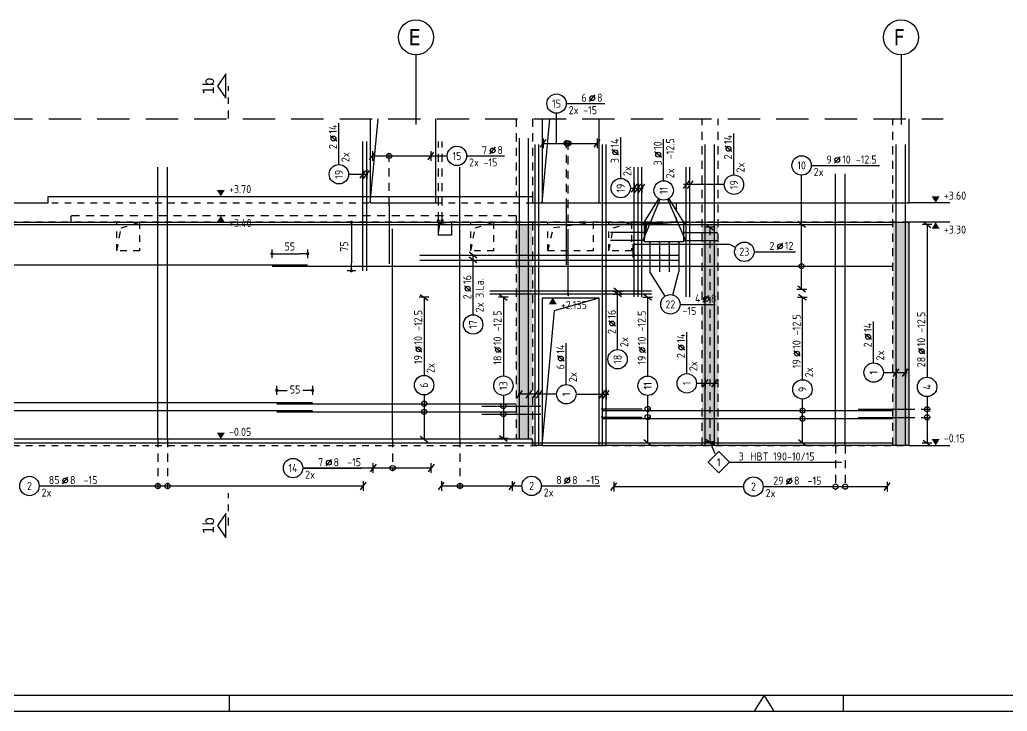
# Model space of a CAD drawing. Extents: x -7.1 to 83.9, y -5.7 to 50.5.
# Drawn here: x 24.21 to 39.48, y 1.41 to 12.09 of the extents above; entities that cross this region are included whole.
import ezdxf
from ezdxf.enums import TextEntityAlignment as Align

# ---------------------------------------------------------------- set-up
doc = ezdxf.new("R2010")
doc.units = 0
doc.header["$LTSCALE"] = 0.5
for name, pattern in [('AUSGEZOGEN', [1000.01, 1000, 0.01]), ('DASHDOTSMALL', [1.05, 0.5, -0.25, 0.05, -0.25]), ('DASHEDX2', [1.5, 1, -0.5]), ('DOT', [0.175, 0.05, -0.125]), ('HIDDEN', [0.375, 0.25, -0.125]), ('HIDDEN2', [0.187, 0.125, -0.062]), ('STRICHPUNKT2', [0.55, 0.25, -0.125, 0.05, -0.125]), ('VERDECKT', [0.375, 0.25, -0.125])]:
    doc.linetypes.add(name, pattern=pattern)
for name, color, linetype in [('ACHSEN', 7, 'Continuous'), ('AFU', 7, 'Continuous'), ('BETON', 7, 'Continuous'), ('DRUEBER', 7, 'Continuous'), ('grau_mittel', 7, 'Continuous'), ('HBT', 7, 'Continuous'), ('HILFE', 7, 'Continuous'), ('koten', 7, 'Continuous'), ('MASSE', 7, 'Continuous'), ('OBJEKT', 7, 'Continuous'), ('RAHMEN', 7, 'Continuous'), ('RND', 7, 'Continuous'), ('SCHATTEN', 15, 'Continuous'), ('SCHNITTE', 7, 'Continuous'), ('SFP_Achsen', 7, 'Continuous'), ('VERDECKT', 7, 'Continuous'), ('WBZ', 7, 'Continuous')]:
    doc.layers.add(name, color=color, linetype=linetype)
doc.layers.add('NOPLOT', color=7, linetype='Continuous', plot=False)
doc.styles.add('helv', font='tahoma.ttf')
doc.styles.add('txt', font='isocp.shx')
doc.linetypes.add('AFU_50K', pattern='A,0.15,["/",Standard,S=0.2,R=0,X=-0.01,Y=-0.1],0.07,["/",Standard,S=0.2,R=0,X=-0.01,Y=-0.1],0.15', length=0.37)
doc.linetypes.add('AFU_50L', pattern='A,0.75,["/",Standard,S=0.2,R=0,X=-0.01,Y=-0.1],0.07,["/",Standard,S=0.2,R=0,X=-0.01,Y=-0.1],0.75', length=1.57)
doc.dimstyles.new('DOT_I', dxfattribs={"dimscale": 0.5, "dimtxt": 0.25, "dimasz": 0.25, "dimexe": 0.1, "dimexo": 0.3, "dimgap": 0.1, "dimtad": 1, "dimdec": 3, "dimzin": 3, "dimtxsty": 'txt', "dimblk": 'DOT', "dimblk1": 'DOT', "dimblk2": 'DOT', "dimsah": 1, "dimcen": 0.1, "dimse1": 1, "dimse2": 1, "dimazin": 0, "dimtfac": 1, "dimtdec": 4, "dimtix": 1, "dimtmove": 2, "dimatfit": 3, "dimfxl": 0, "dimtvp": 1, "dimtolj": 1, "dimtzin": 0, "dimarcsym": 0})

# ---------------------------------------------------------------- blocks, each defined once
blk = doc.blocks.new('okrd_o')
at = {"layer": 'koten', "color": 7, "linetype": 'Continuous'}
blk.add_solid([(-0.125, 0.202), (0.125, 0.202), (0, 0)], dxfattribs=at)
at = {"layer": 'koten', "style": 'txt'}
blk.add_attdef('OKRD', (0.25, 0.1), '', height=0.25, dxfattribs=at)
blk = doc.blocks.new('okrd_u')
at = {"layer": 'koten', "color": 7, "linetype": 'Continuous'}
blk.add_solid([(-0.125, -0.202), (0.125, -0.202), (0, 0)], dxfattribs=at)
at = {"layer": 'koten', "style": 'txt'}
blk.add_attdef('OKRD', (0.25, -0.35), '', height=0.25, dxfattribs=at)
blk = doc.blocks.new('DINA0')
at = {"color": 7, "linetype": 'Continuous'}
for p, q in [((59.45, 0.5), (59.14, 0)), ((59.76, 0), (59.45, 0.5))]:
    blk.add_line(p, q, dxfattribs=at)
at = {"layer": 'RAHMEN', "color": 5}
blk.add_line((2, 0.5), (118.4, 0.5), dxfattribs=at)
at = {"layer": 'RAHMEN', "color": 7}
for p, q in [((42.9, 0.5), (42.9, 0)), ((61.9, 0), (61.9, 0.5))]:
    blk.add_line(p, q, dxfattribs=at)
at = {"layer": 'RAHMEN'}
blk.add_line((0, 0), (118.9, 0), dxfattribs=at)
blk = doc.blocks.new('lei_gre')
at = {"layer": 'RND', "color": 7, "linetype": 'Continuous'}
for p, q in [((-0.09, -0.12), (0.09, 0.12)), ((0, 0.15), (0, -0.15))]:
    blk.add_line(p, q, dxfattribs=at)
blk = doc.blocks.new('RND_LEI')
at = {"layer": 'RND', "color": 7, "linetype": 'Continuous'}
blk.add_line((1.022, 0.066), (1.19, 0.27), dxfattribs=at)
for centre, radius in [((0, 0), 0.3), ((1.106, 0.168), 0.075)]:
    blk.add_circle(centre, radius, dxfattribs=at)
at = {"layer": 'RND', "color": 7, "linetype": 'Continuous', "style": 'txt'}
blk.add_attdef('ANZ', text='', height=0.25, dxfattribs=at).set_placement((0.931, 0.057), align=Align.RIGHT)
for tag, p in [('DUM', (1.253, 0.057)), ('ABSTD', (1.674, 0.057)), ('POSTXT', (0.374, -0.327))]:
    blk.add_attdef(tag, p, '', height=0.25, dxfattribs=at)
blk.add_attdef('POSL', text='', height=0.25, dxfattribs=at).set_placement((0, 0), align=Align.MIDDLE)
blk = doc.blocks.new('DOT')
at = {"layer": 'MASSE', "color": 7, "linetype": 'Continuous'}
for p, q in [((0, 0), (-1, 0)), ((0, 0.54), (0, -0.54))]:
    blk.add_line(p, q, dxfattribs=at)
at = {"layer": 'MASSE', "color": 7, "linetype": 'Continuous', "const_width": 0.2}
blk.add_lwpolyline([(-0.1, 0, 1), (0.1, 0, 1)], format="xyb", close=True, dxfattribs=at)
blk = doc.blocks.new('*D20')
at = {"layer": 'Defpoints', "color": 0, "linetype": 'AUSGEZOGEN', "transparency": 16777216}
for p in [(28.19, 6.366), (28.19, 6.366), (28.741, 6.366)]:
    blk.add_point(p, dxfattribs=at)
at = {"layer": 'MASSE', "color": 0, "linetype": 'AUSGEZOGEN', "lineweight": -2, "transparency": 16777216}
for p, q in [((28.315, 6.366), (28.351, 6.366)), ((28.616, 6.366), (28.593, 6.366))]:
    blk.add_line(p, q, dxfattribs=at)
at = {"layer": 'MASSE', "color": 0, "linetype": 'AUSGEZOGEN', "lineweight": -2, "transparency": 16777216, "xscale": 0.125, "yscale": 0.125, "zscale": 0.125, "rotation": 180}
blk.add_blockref('DOT', (28.19, 6.366), dxfattribs=at)
at = {"layer": 'MASSE', "color": 0, "linetype": 'AUSGEZOGEN', "lineweight": -2, "transparency": 16777216, "xscale": 0.125, "yscale": 0.125, "zscale": 0.125}
blk.add_blockref('DOT', (28.741, 6.366), dxfattribs=at)
at = {"layer": 'MASSE', "color": 0, "linetype": 'AUSGEZOGEN', "transparency": 16777216, "insert": (28.472, 6.379), "char_height": 0.125, "attachment_point": 5, "style": 'txt'}
blk.add_mtext('\\A1;55', dxfattribs=at)
blk = doc.blocks.new('*D22')
at = {"layer": 'Defpoints', "color": 0, "linetype": 'AUSGEZOGEN', "transparency": 16777216}
for p in [(28.115, 8.477), (28.665, 8.477), (28.665, 8.477)]:
    blk.add_point(p, dxfattribs=at)
at = {"layer": 'MASSE', "color": 0, "linetype": 'AUSGEZOGEN', "lineweight": -2, "transparency": 16777216}
blk.add_line((28.24, 8.477), (28.54, 8.477), dxfattribs=at)
at = {"layer": 'MASSE', "color": 0, "linetype": 'AUSGEZOGEN', "lineweight": -2, "transparency": 16777216, "xscale": 0.125, "yscale": 0.125, "zscale": 0.125, "rotation": 180}
blk.add_blockref('DOT', (28.115, 8.477), dxfattribs=at)
at = {"layer": 'MASSE', "color": 0, "linetype": 'AUSGEZOGEN', "lineweight": -2, "transparency": 16777216, "xscale": 0.125, "yscale": 0.125, "zscale": 0.125}
blk.add_blockref('DOT', (28.665, 8.477), dxfattribs=at)
at = {"layer": 'MASSE', "color": 0, "linetype": 'AUSGEZOGEN', "transparency": 16777216, "insert": (28.39, 8.589), "char_height": 0.125, "attachment_point": 5, "style": 'txt'}
blk.add_mtext('\\A1;55', dxfattribs=at)
blk = doc.blocks.new('*D23')
at = {"layer": 'Defpoints', "color": 0, "linetype": 'AUSGEZOGEN', "transparency": 16777216}
for p in [(29.342, 8.963), (29.342, 8.213), (29.342, 8.213)]:
    blk.add_point(p, dxfattribs=at)
at = {"layer": 'MASSE', "color": 0, "linetype": 'AUSGEZOGEN', "lineweight": -2, "transparency": 16777216}
blk.add_line((29.342, 8.838), (29.342, 8.338), dxfattribs=at)
at = {"layer": 'MASSE', "color": 0, "linetype": 'AUSGEZOGEN', "lineweight": -2, "transparency": 16777216, "xscale": 0.125, "yscale": 0.125, "zscale": 0.125}
for p, rotation in [((29.342, 8.963), 90), ((29.342, 8.213), 270)]:
    blk.add_blockref('DOT', p, dxfattribs=dict(at, rotation=rotation))
at = {"layer": 'MASSE', "color": 0, "linetype": 'AUSGEZOGEN', "transparency": 16777216, "insert": (29.23, 8.588), "char_height": 0.125, "attachment_point": 5, "rotation": 90, "style": 'txt'}
blk.add_mtext('\\A1;75', dxfattribs=at)
blk = doc.blocks.new('SCHN-2')
at = {"layer": 'SCHNITTE', "color": 6, "linetype": 'Continuous'}
blk.add_lwpolyline([(0.378, 0.088), (0, 0.34), (-0.378, 0.088)], close=True, dxfattribs=at)
at = {"layer": 'SCHNITTE', "color": 1, "linetype": 'DASHDOTSMALL', "style": 'helv'}
blk.add_attdef('SCHN-2', text='', height=0.35, dxfattribs=at).set_placement((0, 0.45), align=Align.CENTER)
blk = doc.blocks.new('HBT_LEI')
at = {"layer": 'HBT', "color": 7, "linetype": 'Continuous'}
blk.add_lwpolyline([(-0.33, 0), (0, 0.33), (0.33, 0), (0, -0.33)], close=True, dxfattribs=at)
at = {"layer": 'HBT', "color": 7, "linetype": 'Continuous', "style": 'txt'}
blk.add_attdef('STKH', text='', height=0.25, dxfattribs=at).set_placement((0.776, 0.055), align=Align.RIGHT)
at = {"layer": 'HBT', "style": 'txt'}
for tag, p in [('ARTH', (0.973, 0.055)), ('TEXTH', (0.415, -0.309))]:
    blk.add_attdef(tag, p, '', height=0.25, dxfattribs=at)
at = {"layer": 'HBT', "color": 7, "linetype": 'Continuous', "style": 'txt'}
blk.add_attdef('POSH', text='', height=0.25, dxfattribs=at).set_placement((0, -0.126), align=Align.CENTER)

msp = doc.modelspace()

# ---------------------------------------------------------------- hatches: boundary and pattern name
at = {"layer": 'grau_mittel'}
h = msp.add_hatch(color=61, dxfattribs=at)
h.paths.add_polyline_path([(37.715, 5.513), (37.965, 5.513), (37.965, 8.963), (37.715, 8.963)])
h.paths.add_polyline_path([(34.765, 5.554), (35.015, 5.554), (35.015, 8.929), (34.765, 8.929)])
h.paths.add_polyline_path([(32.14, 8.929), (31.89, 8.929), (31.89, 5.613), (32.14, 5.613)])

# ---------------------------------------------------------------- linework, layer by layer
at = {"layer": 'ACHSEN', "color": 140, "linetype": 'AUSGEZOGEN'}
for p, q in [((30.34, 11.552), (30.34, 10.473)), ((37.84, 11.552), (37.84, 10.473))]:
    msp.add_line(p, q, dxfattribs=at)
at = {"layer": 'AFU', "color": 8, "linetype": 'AFU_50L'}
for p, q in [((24.653, 9.263), (24.653, 9.363)), ((24.653, 9.363), (29.635, 9.363)), ((30.645, 9.363), (32.14, 9.363)), ((32.14, 9.363), (32.14, 9.263)), ((16.71, 9.263), (24.653, 9.263)), ((32.14, 9.263), (32.29, 9.263)), ((33.175, 9.263), (37.965, 9.263)), ((8.965, 8.963), (37.965, 8.963)), ((32.14, 5.613), (21.015, 5.613)), ((37.965, 5.513), (33.175, 5.513))]:
    msp.add_line(p, q, dxfattribs=at)
at = {"layer": 'AFU', "color": 8, "linetype": 'AFU_50K'}
for p, q in [((32.14, 5.513), (32.14, 5.613)), ((32.29, 5.513), (32.14, 5.513))]:
    msp.add_line(p, q, dxfattribs=at)
at = {"layer": 'BETON', "color": 6, "linetype": 'AUSGEZOGEN', "lineweight": -2}
for p, q in [((29.635, 10.563), (29.635, 9.263)), ((30.645, 10.563), (30.645, 9.263))]:
    msp.add_line(p, q, dxfattribs=at)
at = {"layer": 'BETON', "color": 6, "linetype": 'AUSGEZOGEN'}
for p, q in [((32.29, 10.563), (32.29, 9.263)), ((33.175, 9.263), (33.175, 10.563)), ((37.965, 9.263), (37.965, 10.563)), ((29.635, 9.263), (30.645, 9.263)), ((32.29, 9.263), (33.175, 9.263)), ((38.595, 9.263), (37.965, 9.263)), ((37.965, 5.513), (37.965, 8.963)), ((38.595, 8.963), (37.965, 8.963)), ((32.29, 7.798), (32.29, 5.513)), ((32.29, 7.798), (33.175, 7.798)), ((33.175, 5.513), (33.175, 7.798)), ((32.29, 5.513), (33.175, 5.513)), ((37.965, 5.513), (38.595, 5.513))]:
    msp.add_line(p, q, dxfattribs=at)
for points in [[(30.69, 8.963), (30.89, 8.963), (30.89, 8.763), (30.69, 8.763)], [(33.875, 8.963), (34.475, 8.963), (34.475, 8.663), (33.875, 8.663)]]:
    msp.add_lwpolyline(points, close=True, dxfattribs=at)
at = {"layer": 'DRUEBER', "color": 7, "linetype": 'DOT'}
for p, q in [((16.71, 9.263), (29.635, 9.263)), ((30.645, 9.263), (32.29, 9.263)), ((33.175, 9.263), (37.965, 9.263)), ((37.965, 8.963), (8.965, 8.963)), ((16.71, 5.513), (32.29, 5.513)), ((33.175, 5.513), (37.965, 5.513))]:
    msp.add_line(p, q, dxfattribs=at)
at = {"layer": 'HBT', "color": 6, "linetype": 'STRICHPUNKT2'}
msp.add_line((34.884, 8.888), (34.884, 5.569), dxfattribs=at)
at = {"layer": 'HBT', "color": 7, "linetype": 'AUSGEZOGEN'}
for p, q in [((34.884, 5.569), (34.962, 5.392)), ((35.187, 5.254), (36.92, 5.254))]:
    msp.add_line(p, q, dxfattribs=at)
at = {"layer": 'HILFE', "color": 102, "linetype": 'DASHEDX2'}
msp.add_line((8.912, 10.563), (38.49, 10.563), dxfattribs=at)
at = {"layer": 'HILFE', "color": 102, "linetype": 'AUSGEZOGEN'}
for p, q in [((29.635, 9.263), (29.756, 10.563)), ((32.29, 9.263), (32.411, 10.563)), ((32.484, 7.602), (33.175, 7.798)), ((32.29, 5.513), (32.484, 7.602))]:
    msp.add_line(p, q, dxfattribs=at)
at = {"layer": 'NOPLOT', "color": 191, "linetype": 'Continuous'}
for points in [[(9.215, 8.929), (37.715, 8.929)], [(9.215, 5.554), (37.715, 5.554)]]:
    msp.add_lwpolyline(points, dxfattribs=at)
at = {"layer": 'OBJEKT', "color": 7, "linetype": 'AUSGEZOGEN'}
msp.add_line((29.635, 9.363), (30.645, 9.363), dxfattribs=at)
at = {"layer": 'RND', "color": 7, "linetype": 'AUSGEZOGEN'}
for p, q in [((32.664, 10.797), (33.263, 10.797)), ((32.514, 10.183), (32.514, 10.647)), ((29.149, 9.855), (29.149, 10.495)), ((33.506, 9.641), (33.506, 10.281)), ((34.17, 9.605), (34.17, 10.245)), ((35.257, 9.695), (35.257, 10.335)), ((32.309, 10.183), (33.143, 10.183)), ((29.667, 9.989), (30.573, 9.989)), ((30.573, 9.989), (30.824, 9.989)), ((31.124, 9.989), (31.708, 9.989)), ((36.453, 9.842), (37.505, 9.842)), ((36.303, 8.929), (36.303, 9.692)), ((36.303, 7.929), (36.303, 8.929)), ((38.243, 8.93), (38.243, 6.569)), ((35.567, 8.508), (36.207, 8.508)), ((31.224, 7.534), (31.224, 8.174)), ((30.466, 7.804), (30.466, 6.596)), ((31.692, 7.804), (31.692, 6.588)), ((33.923, 6.587), (33.923, 7.804)), ((36.316, 6.531), (36.316, 7.804)), ((33.458, 6.997), (33.458, 7.637)), ((34.424, 7.695), (34.964, 7.695)), ((37.417, 6.791), (37.417, 7.431)), ((34.528, 6.625), (34.528, 7.265)), ((32.665, 6.456), (32.665, 7.096)), ((30.466, 6.296), (30.466, 5.612)), ((31.692, 6.288), (31.692, 5.624)), ((33.923, 5.554), (33.923, 6.287)), ((38.243, 6.269), (38.243, 5.552)), ((36.316, 5.554), (36.316, 6.231)), ((29.678, 5.165), (28.59, 5.165)), ((28.59, 5.165), (29.496, 5.165)), ((30.576, 5.165), (29.678, 5.165)), ((24.515, 4.888), (29.526, 4.888)), ((30.733, 4.889), (31.829, 4.889)), ((31.669, 4.889), (31.978, 4.889)), ((32.278, 4.889), (33.184, 4.889)), ((33.399, 4.879), (35.409, 4.879)), ((35.709, 4.879), (37.626, 4.879))]:
    msp.add_line(p, q, dxfattribs=at)
at = {"layer": 'RND', "color": 102, "linetype": 'VERDECKT'}
for p, q in [((32.669, 9.206), (32.669, 10.233)), ((32.696, 8.733), (32.696, 10.233)), ((29.926, 9.223), (29.926, 10.039)), ((33.712, 6.078), (33.973, 6.078)), ((37.927, 6.074), (38.293, 6.074)), ((33.712, 5.953), (33.973, 5.953)), ((37.927, 5.949), (38.293, 5.949)), ((26.35, 5.613), (26.35, 4.838)), ((26.5, 5.613), (26.5, 4.838)), ((29.98, 5.613), (29.98, 5.115)), ((31.021, 5.613), (31.021, 4.839)), ((36.828, 5.513), (36.828, 4.829)), ((36.978, 5.513), (36.978, 4.829))]:
    msp.add_line(p, q, dxfattribs=at)
at = {"layer": 'RND', "color": 102, "linetype": 'AUSGEZOGEN'}
for p, q in [((29.299, 9.705), (29.596, 9.705)), ((33.656, 9.491), (33.855, 9.491)), ((35.107, 9.545), (34.476, 9.545)), ((34.09, 9.328), (33.841, 8.93)), ((34.112, 9.316), (33.847, 8.68)), ((34.23, 9.318), (34.51, 8.68)), ((34.249, 9.328), (34.497, 8.93)), ((35.283, 8.575), (35.194, 8.62)), ((31.224, 7.534), (31.224, 8.471)), ((34.193, 7.821), (33.954, 8.195)), ((34.312, 7.84), (34.404, 8.195)), ((33.458, 6.997), (33.458, 7.91)), ((37.567, 6.641), (37.935, 6.641)), ((34.678, 6.475), (35.009, 6.475)), ((32.515, 6.306), (31.923, 6.306)), ((32.815, 6.306), (33.322, 6.306))]:
    msp.add_line(p, q, dxfattribs=at)
at = {"layer": 'RND', "color": 1, "linetype": 'AUSGEZOGEN'}
for points in [[(31.939, 5.613), (31.939, 10.263)], [(32.083, 5.613), (32.083, 10.263)], [(29.521, 8.213), (29.521, 10.213)], [(29.579, 8.213), (29.579, 10.213)], [(32.184, 5.513), (32.184, 10.163)], [(32.242, 5.513), (32.242, 10.163)], [(33.224, 5.513), (33.224, 10.163)], [(33.282, 5.513), (33.282, 10.163)], [(34.814, 5.513), (34.814, 10.163)], [(34.958, 5.513), (34.958, 10.163)], [(37.764, 5.513), (37.764, 10.163)], [(37.908, 5.513), (37.908, 10.163)], [(26.35, 5.613), (26.35, 9.813)], [(26.5, 5.613), (26.5, 9.813)], [(31.021, 5.613), (31.021, 9.813)], [(33.716, 7.813), (33.716, 9.813)], [(33.774, 7.813), (33.774, 9.813)], [(33.832, 7.813), (33.832, 9.813)], [(34.519, 7.813), (34.519, 9.813)], [(34.577, 7.813), (34.577, 9.813)], [(36.828, 5.513), (36.828, 9.713)], [(36.978, 5.513), (36.978, 9.713)], [(29.926, 9.223), (29.926, 8.323)], [(32.669, 8.306), (32.669, 9.206)], [(29.98, 5.613), (29.98, 8.863)], [(33.847, 8.93), (33.347, 8.93)], [(34.503, 8.93), (35.003, 8.93)], [(32.696, 7.833), (32.696, 8.733)], [(33.847, 8.805), (33.347, 8.805)], [(34.503, 8.805), (35.003, 8.805)], [(33.847, 8.68), (33.347, 8.68)], [(35.194, 8.62), (33.694, 8.62), (33.694, 8.42)], [(33.954, 8.645), (33.954, 8.195)], [(34.104, 8.645), (34.104, 8.195)], [(34.254, 8.645), (34.254, 8.195)], [(34.404, 8.645), (34.404, 8.195)], [(34.503, 8.68), (35.003, 8.68)], [(30.401, 8.455), (34.401, 8.455)], [(16.665, 8.304), (28.665, 8.304)], [(28.115, 8.285), (37.715, 8.285)], [(30.401, 8.38), (34.401, 8.38)], [(33.983, 7.9), (31.483, 7.9)], [(33.983, 7.854), (31.483, 7.854)], [(16.743, 6.179), (28.743, 6.179)], [(28.19, 6.16), (31.89, 6.16)], [(31.36, 6.123), (32.26, 6.123)], [(16.743, 6.054), (28.743, 6.054)], [(28.19, 6.035), (31.89, 6.035)], [(31.36, 5.998), (32.26, 5.998)], [(33.212, 6.078), (33.712, 6.078)], [(33.215, 6.054), (37.715, 6.054)], [(37.177, 6.074), (37.927, 6.074)], [(33.212, 5.953), (33.712, 5.953)], [(33.215, 5.929), (37.715, 5.929)], [(37.177, 5.949), (37.927, 5.949)]]:
    msp.add_lwpolyline(points, dxfattribs=at)
at = {"layer": 'RND', "color": 7, "linetype": 'HIDDEN'}
for points in [[(30.687, 8.995), (30.687, 10.213)], [(30.745, 8.995), (30.745, 10.213)]]:
    msp.add_lwpolyline(points, dxfattribs=at)
at = {"layer": 'RND', "color": 7, "linetype": 'AUSGEZOGEN', "const_width": 0.0125}
for points in [[(29.919, 9.223, 1), (29.932, 9.223, 1)], [(32.663, 9.206, 1), (32.675, 9.206, 1)], [(33.854, 8.93, -1), (33.841, 8.93, -1)], [(34.497, 8.93, 1), (34.51, 8.93, 1)], [(33.854, 8.805, -1), (33.841, 8.805, -1)], [(34.497, 8.805, 1), (34.51, 8.805, 1)], [(33.854, 8.68, -1), (33.841, 8.68, -1)], [(33.948, 8.645, 1), (33.961, 8.645, 1)], [(34.098, 8.645, 1), (34.111, 8.645, 1)], [(34.248, 8.645, 1), (34.261, 8.645, 1)], [(34.398, 8.645, 1), (34.411, 8.645, 1)], [(34.497, 8.68, 1), (34.51, 8.68, 1)], [(32.689, 7.833, 1), (32.702, 7.833, 1)], [(32.254, 6.123, 1), (32.267, 6.123, 1)], [(32.254, 5.998, 1), (32.267, 5.998, 1)], [(33.206, 6.078, 1), (33.218, 6.078, 1)], [(33.206, 5.953, 1), (33.218, 5.953, 1)], [(37.921, 6.074, 1), (37.933, 6.074, 1)], [(37.921, 5.949, 1), (37.933, 5.949, 1)]]:
    msp.add_lwpolyline(points, format="xyb", close=True, dxfattribs=at)
at = {"layer": 'RND', "color": 7, "linetype": 'AUSGEZOGEN'}
for centre, radius in [((32.669, 10.183), 0.04), ((32.669, 10.183), 0.04), ((32.696, 10.183), 0.04), ((29.926, 9.989), 0.04), ((30.687, 8.995), 0.0125), ((30.745, 8.995), 0.0125), ((36.303, 8.285), 0.04), ((30.466, 6.16), 0.04), ((31.692, 6.123), 0.04), ((33.923, 6.078), 0.04), ((38.243, 6.074), 0.04), ((30.466, 6.035), 0.04), ((31.692, 5.998), 0.04), ((33.923, 5.953), 0.04), ((36.316, 6.054), 0.04), ((36.316, 5.929), 0.04), ((38.243, 5.949), 0.04), ((29.98, 5.165), 0.04), ((26.35, 4.888), 0.04), ((26.5, 4.888), 0.04), ((31.021, 4.889), 0.04), ((36.828, 4.879), 0.04), ((36.978, 4.879), 0.04)]:
    msp.add_circle(centre, radius, dxfattribs=at)
at = {"layer": 'SCHATTEN', "color": 1, "linetype": 'AUSGEZOGEN'}
for points in [[(30.69, 8.763, 0, 0.0326, 0), (30.707, 8.962, 0, 0, 0), (30.692, 8.947, 0.0326, 0, 0), (30.89, 8.963, 0, 0, 0)], [(33.875, 8.663, 0, 0.0489, 0), (33.9, 8.961, 0, 0, 0), (33.876, 8.94, 0.0456, 0, 0), (34.475, 8.963, 0, 0, 0)]]:
    msp.add_lwpolyline(points, format="xyseb", dxfattribs=at)
at = {"layer": 'SCHNITTE', "color": 6, "linetype": 'STRICHPUNKT2'}
for p, q in [((27.443, 10.568), (27.443, 11.068)), ((27.443, 4.275), (27.443, 4.775))]:
    msp.add_line(p, q, dxfattribs=at)
at = {"layer": 'SFP_Achsen', "color": 7, "linetype": 'AUSGEZOGEN'}
for centre in [(30.34, 11.822), (37.84, 11.822)]:
    msp.add_circle(centre, 0.27, dxfattribs=at)
at = {"layer": 'VERDECKT', "color": 7, "linetype": 'HIDDEN'}
for p, q in [((31.89, 10.563), (31.89, 9.363)), ((32.14, 10.563), (32.14, 9.263)), ((37.715, 5.513), (37.715, 10.563)), ((24.653, 9.263), (24.653, 9.363)), ((24.653, 9.363), (29.635, 9.363)), ((30.645, 9.363), (31.89, 9.363)), ((21.015, 9.263), (24.653, 9.263)), ((32.14, 9.263), (32.29, 9.263)), ((33.175, 9.263), (34.365, 9.263)), ((34.365, 9.263), (34.365, 8.963)), ((31.89, 9.063), (25.003, 9.063)), ((25.003, 9.063), (25.003, 8.963)), ((31.89, 9.063), (31.89, 5.613)), ((20.765, 8.963), (25.003, 8.963)), ((32.14, 8.963), (34.365, 8.963)), ((32.14, 8.963), (32.14, 5.513))]:
    msp.add_line(p, q, dxfattribs=at)
at = {"layer": 'VERDECKT', "color": 7, "linetype": 'VERDECKT'}
for p, q in [((34.765, 5.513), (34.765, 10.563)), ((35.015, 5.513), (35.015, 10.563))]:
    msp.add_line(p, q, dxfattribs=at)
at = {"layer": 'WBZ', "color": 102, "linetype": 'HIDDEN2'}
for p, q in [((25.718, 8.523), (25.782, 8.876)), ((25.782, 8.876), (26.068, 8.963)), ((31.19, 8.523), (31.255, 8.876)), ((31.255, 8.876), (31.54, 8.963)), ((32.38, 8.523), (32.468, 8.882)), ((32.468, 8.882), (33.08, 8.963)), ((33.325, 8.523), (33.39, 8.876)), ((33.39, 8.876), (33.675, 8.963))]:
    msp.add_line(p, q, dxfattribs=at)
for points in [[(25.718, 8.963), (26.068, 8.963), (26.068, 8.523), (25.718, 8.523)], [(31.19, 8.963), (31.54, 8.963), (31.54, 8.523), (31.19, 8.523)], [(32.38, 8.963), (33.08, 8.963), (33.08, 8.523), (32.38, 8.523)], [(33.325, 8.963), (33.675, 8.963), (33.675, 8.523), (33.325, 8.523)]]:
    msp.add_lwpolyline(points, close=True, dxfattribs=at)

# ---------------------------------------------------------------- block references
at = {"layer": 'HBT', "color": 6, "linetype": 'STRICHPUNKT2', "xscale": 0.5, "yscale": 0.5, "zscale": 0.5, "rotation": 270}
for p in [(34.884, 8.888), (34.884, 5.569)]:
    msp.add_blockref('lei_gre', p, dxfattribs=at)
at = {"layer": 'HBT', "color": 7, "linetype": 'AUSGEZOGEN', "xscale": 0.5, "yscale": 0.5, "zscale": 0.5}
msp.add_blockref('HBT_LEI', (35.022, 5.254), dxfattribs=at).add_auto_attribs({'POSH': '1', 'STKH': '3', 'ARTH': 'HBT 190-10/15'})
at = {"layer": 'koten', "color": 7, "linetype": 'AUSGEZOGEN', "xscale": 0.5, "yscale": 0.5, "zscale": 0.5}
for name, p, values in [('okrd_o', (27.324, 9.363), {'OKRD': '+3.70'}), ('okrd_o', (38.376, 9.263), {'OKRD': '+3.60'}), ('okrd_u', (27.324, 9.063), {'OKRD': '+3.40'}), ('okrd_u', (38.376, 8.963), {'OKRD': '+3.30'}), ('okrd_u', (32.455, 7.798), {'OKRD': '+2.135'})]:
    msp.add_blockref(name, p, dxfattribs=at).add_auto_attribs(values)
at = {"layer": 'koten', "color": 7, "linetype": 'AUSGEZOGEN'}
ref = msp.add_blockref('okrd_o', (27.324, 5.613), dxfattribs=dict(at, xscale=0.5, yscale=0.5, zscale=0.5))
ref.add_attrib('OKRD', '-0.05', (27.449, 5.663), dxfattribs={"layer": '0', "color": 0, "linetype": 'ByBlock', "height": 0.125, "style": 'txt'})
ref = msp.add_blockref('okrd_o', (38.376, 5.513), dxfattribs=dict(at, xscale=0.5, yscale=0.5, zscale=0.5))
ref.add_attrib('OKRD', '-0.15', (38.501, 5.563), dxfattribs={"layer": '0', "color": 0, "linetype": 'ByBlock', "height": 0.125, "style": 'txt'})
at = {"layer": 'RAHMEN', "color": 7, "linetype": 'AUSGEZOGEN', "xscale": 0.5, "yscale": 0.5, "zscale": 0.5}
msp.add_blockref('DINA0', (6.001, 1.407), dxfattribs=at)
at = {"layer": 'RND', "color": 7, "linetype": 'AUSGEZOGEN', "xscale": 0.5, "yscale": 0.5, "zscale": 0.5}
for p, values in [((32.514, 10.797), {'POSL': '15', 'DUM': '8', 'ANZ': '6', 'POSTXT': '2x -15'}), ((30.974, 9.989), {'POSL': '15', 'DUM': '8', 'ANZ': '7', 'POSTXT': '2x -15'}), ((36.303, 9.842), {'POSL': '10', 'DUM': '10', 'ANZ': '9', 'ABSTD': '-12.5', 'POSTXT': '2x'}), ((35.417, 8.508), {'POSL': '23', 'DUM': '12', 'ANZ': '2'}), ((34.274, 7.695), {'POSL': '22', 'DUM': '8', 'ANZ': '4', 'POSTXT': '-15'}), ((28.44, 5.165), {'POSL': '14', 'DUM': '8', 'ANZ': '7', 'ABSTD': '-15', 'POSTXT': '2x'}), ((24.365, 4.888), {'POSL': '2', 'DUM': '8', 'ANZ': '85', 'ABSTD': '-15', 'POSTXT': '2x'}), ((32.128, 4.889), {'POSL': '2', 'DUM': '8', 'ANZ': '8', 'ABSTD': '-15', 'POSTXT': '2x'}), ((35.559, 4.879), {'POSL': '2', 'DUM': '8', 'ANZ': '29', 'ABSTD': '-15', 'POSTXT': '2x'})]:
    msp.add_blockref('RND_LEI', p, dxfattribs=at).add_auto_attribs(values)
for p, rotation, values in [((29.149, 9.705), 90, {'POSL': '19', 'DUM': '14', 'ANZ': '2', 'POSTXT': '2x'}), ((33.506, 9.491), 90, {'POSL': '19', 'DUM': '14', 'ANZ': '3', 'POSTXT': '2x'}), ((34.17, 9.455), 90, {'POSL': '11', 'DUM': '10', 'ANZ': '3', 'POSTXT': '2x  -12.5'}), ((35.257, 9.545), 90, {'POSL': '19', 'DUM': '14', 'ANZ': '2', 'POSTXT': '2x'}), ((31.224, 7.384), 90, {'POSL': '17', 'DUM': '16', 'ANZ': '2', 'POSTXT': '2x 3.La.'}), ((30.466, 6.446), 90, {'POSL': '6', 'DUM': '10', 'ANZ': '19', 'ABSTD': '-12.5', 'POSTXT': '2x'}), ((31.692, 6.438), 90, {'POSL': '13', 'DUM': '10', 'ANZ': '18', 'ABSTD': '-12.5'}), ((33.458, 6.847), 90, {'POSL': '18', 'DUM': '16', 'ANZ': '2', 'POSTXT': '2x'}), ((33.923, 6.437), 89.99999999999962, {'POSL': '11', 'DUM': '10', 'ANZ': '19', 'ABSTD': '-12.5'}), ((36.316, 6.381), 89.99999999999962, {'POSL': '9', 'DUM': '10', 'ANZ': '19', 'ABSTD': '-12.5', 'POSTXT': '2x'}), ((38.243, 6.419), 90, {'POSL': '4', 'DUM': '10', 'ANZ': '28', 'ABSTD': '-12.5'}), ((37.417, 6.641), 90, {'POSL': '1', 'DUM': '14', 'ANZ': '2', 'POSTXT': '2x'}), ((34.528, 6.475), 90, {'POSL': '1', 'DUM': '14', 'ANZ': '2', 'POSTXT': '2x'}), ((32.665, 6.306), 90, {'POSL': '1', 'DUM': '14', 'ANZ': '6', 'POSTXT': '2x'})]:
    msp.add_blockref('RND_LEI', p, dxfattribs=dict(at, rotation=rotation)).add_auto_attribs(values)
for p in [(32.309, 10.183), (33.143, 10.183), (29.667, 9.989), (30.573, 9.989), (29.526, 4.888), (30.733, 4.889), (31.829, 4.889), (33.399, 4.879), (37.626, 4.879)]:
    msp.add_blockref('lei_gre', p, dxfattribs=at)
at = {"layer": 'RND', "color": 102, "linetype": 'AUSGEZOGEN', "xscale": 0.5, "yscale": 0.5, "zscale": 0.5}
for p in [(29.521, 9.705), (29.579, 9.705), (33.716, 9.491), (33.774, 9.491), (33.832, 9.491), (37.764, 6.641), (37.908, 6.641), (34.814, 6.475), (34.958, 6.475), (33.224, 6.306), (33.282, 6.306)]:
    msp.add_blockref('lei_gre', p, dxfattribs=at)
for p, rotation in [((34.519, 9.545), 180), ((34.577, 9.545), 180), ((31.224, 8.455), 90), ((31.224, 8.38), 90), ((33.458, 7.9), 90), ((33.458, 7.854), 90), ((31.939, 6.306), 180), ((32.083, 6.306), 180), ((32.184, 6.306), 180), ((32.242, 6.306), 180)]:
    msp.add_blockref('lei_gre', p, dxfattribs=dict(at, rotation=rotation))
at = {"layer": 'RND', "color": 7, "linetype": 'AUSGEZOGEN', "xscale": 0.5, "yscale": 0.5, "zscale": 0.5}
for p, rotation in [((36.303, 8.929), 89.9999999999996), ((38.243, 8.93), 270), ((36.303, 7.929), 89.9999999999996), ((30.466, 7.804), 270), ((31.692, 7.804), 270), ((33.923, 7.804), 89.99999999999962), ((36.316, 7.804), 89.99999999999962), ((30.466, 5.612), 270), ((31.692, 5.624), 270), ((33.923, 5.554), 89.99999999999962), ((36.316, 5.554), 89.99999999999962), ((38.243, 5.552), 270), ((29.678, 5.165), 180), ((30.576, 5.165), 180)]:
    msp.add_blockref('lei_gre', p, dxfattribs=dict(at, rotation=rotation))
at = {"layer": 'SCHNITTE', "color": 6, "linetype": 'STRICHPUNKT2', "xscale": 0.5, "yscale": 0.5, "zscale": 0.5, "rotation": 90}
for p in [(27.443, 11.068), (27.443, 4.275)]:
    msp.add_blockref('SCHN-2', p, dxfattribs=at).add_auto_attribs({'SCHN-2': '1b'})

# ---------------------------------------------------------------- texts
at = {"layer": 'SFP_Achsen', "color": 6, "linetype": 'AUSGEZOGEN', "style": 'helv'}
for s, p in [('E', (30.226, 11.698)), ('F', (37.726, 11.698))]:
    msp.add_text(s, height=0.25, dxfattribs=at).set_placement(p)

# ---------------------------------------------------------------- dimensions: what is measured, and where the dimension line sits
at = {"layer": 'MASSE', "color": 7, "linetype": 'AUSGEZOGEN'}
dim = msp.add_linear_dim(base=(29.342, 8.213), p1=(29.342, 8.963), p2=(29.342, 8.213), angle=90, dimstyle='DOT_I', override={"dimdec": 0, "dimlfac": 100}, dxfattribs=at)
dim.commit()
dim.dimension.update_dxf_attribs({"geometry": '*D23', "text_midpoint": (29.23, 8.588)})
dim = msp.add_linear_dim(base=(28.665, 8.477), p1=(28.115, 8.477), p2=(28.665, 8.477), dimstyle='DOT_I', override={"dimdec": 0, "dimlfac": 100}, dxfattribs=at)
dim.commit()
dim.dimension.update_dxf_attribs({"geometry": '*D22', "text_midpoint": (28.39, 8.589)})
dim = msp.add_linear_dim(base=(28.19, 6.366), p1=(28.741, 6.366), p2=(28.19, 6.366), dimstyle='DOT_I', override={"dimdec": 0, "dimlfac": 100}, dxfattribs=at)
dim.commit()
dim.dimension.update_dxf_attribs({"geometry": '*D20', "text_midpoint": (28.472, 6.379), "dimtype": 160})

doc.saveas('drawing.dxf')
